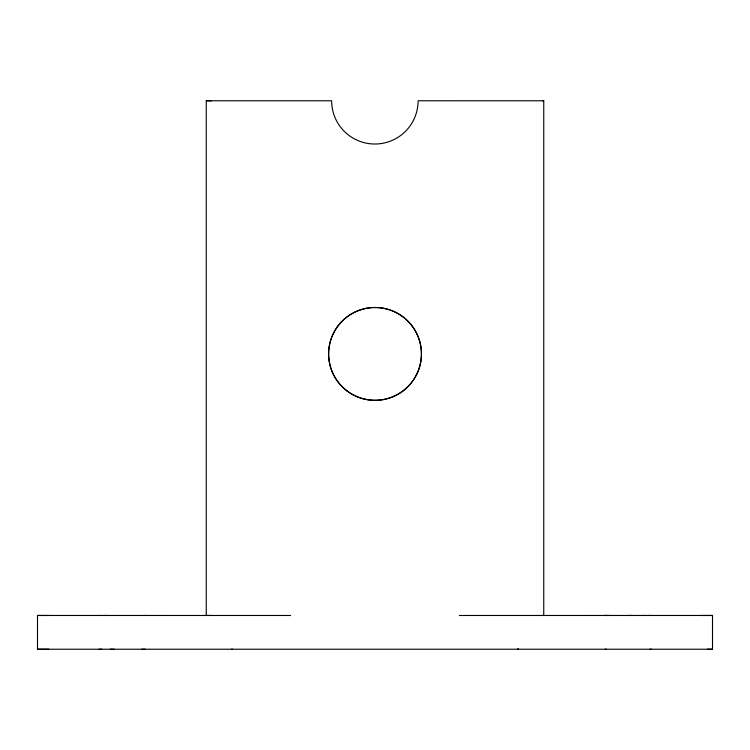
<?xml version="1.0" encoding="UTF-8"?>
<svg xmlns="http://www.w3.org/2000/svg" width="750" height="750" viewBox="0 0 750 750"><rect width="100%" height="100%" fill="white"/><g stroke="black" fill="none" stroke-linecap="round" stroke-linejoin="round"><path stroke-width="1.12" d="M48.806 649.219L37.5 649.219L37.5 615.469L290.625 615.478M542.466 615.469L543.75 615.469L543.75 100.781L418.116 100.772A43.247 43.247 0 0 1 374.878 144.019A43.247 43.247 0 0 1 331.631 100.781L206.259 100.781L206.25 615.469L211.341 615.469M707.409 649.219L712.5 649.219L712.5 615.469L459.375 615.478M99.028 615.469L100.069 615.469M145.078 615.469L143.681 615.469M650.972 615.469L648.216 615.469M145.078 649.219L141.966 649.219M211.341 100.781L206.259 100.781M606.319 615.469L604.922 615.469L610.35 615.469M48.806 615.469L37.5 615.469M104.1 615.469L106.959 615.469M628.125 615.469L632.156 615.469M643.041 615.469L645.9 615.469M701.194 615.478L712.5 615.469M37.5 649.219L712.5 649.219M99.028 649.219L101.784 649.219M605.278 649.219L606.319 649.219M110.278 649.219L113.944 649.219M649.931 649.219L651.328 649.219M542.475 100.781L543.75 100.781M231.562 649.219L232.463 649.219M518.438 649.219L517.537 649.219L518.438 649.219M346.781 390.722A46.406 46.406 0 0 0 421.031 359.953A46.406 46.406 0 0 0 357.262 311.034A46.406 46.406 0 0 0 346.781 390.722A46.406 46.406 0 0 0 421.041 359.962A46.406 46.406 0 0 0 357.262 311.044A46.406 46.406 0 0 0 346.781 390.731"/></g></svg>
